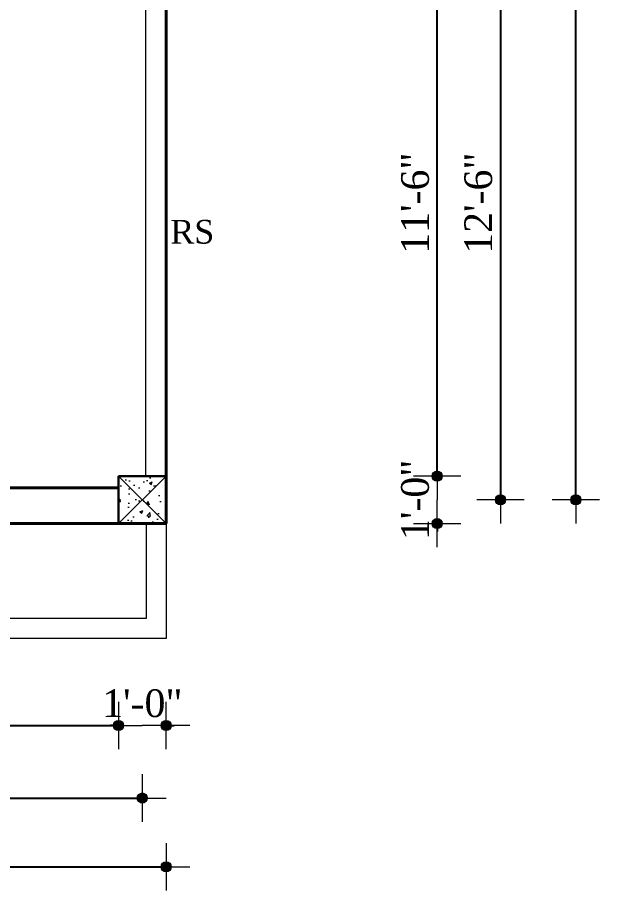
# Model space of a CAD drawing. Header units: inches. Extents: x 897 to 49934, y -34925 to -18564.
# Drawn here: x 17149.6 to 17296.6, y -23943.5 to -23722.9 of the extents above; entities that cross this region are included whole.
import ezdxf

# ---------------------------------------------------------------- set-up
doc = ezdxf.new("R2010")
doc.units = ezdxf.units.IN
doc.header["$LTSCALE"] = 35
doc.header["$MEASUREMENT"] = 0
doc.header["$PDMODE"] = 34
for name, color, linetype, lineweight in [('SES- Door&Window', 21, 'Continuous', 15), ('SES-DIMENSION', 142, 'Continuous', 13), ('SES-HACTH', 8, 'Continuous', 13), ('SES-REBARS', 1, 'Continuous', 40), ('SES-Staircase', 134, 'Continuous', 13), ('SES-TEXT', 3, 'Continuous', 20), ('SES-Wall Plan', 6, 'Continuous', 30)]:
    doc.layers.add(name, color=color, linetype=linetype, lineweight=lineweight)
doc.styles.add('7 INCH', font='times.ttf', dxfattribs={"height": 7})
doc.styles.add('SES-ARAIL', font='times.ttf', dxfattribs={"height": 6})
doc.linetypes.add('ZIGZAG', pattern='A,0.0001,-0.2,[131,ltypeshp.shx,S=0.2,R=0,X=-0.2,Y=0],-0.4,[131,ltypeshp.shx,S=0.2,R=180,X=0.2,Y=0],-0.2', length=0.8001)
doc.dimstyles.new('7 INCH', dxfattribs={"dimscale": 0, "dimtxt": 7, "dimasz": 1, "dimexe": 2, "dimexo": 9, "dimgap": 2, "dimtad": 1, "dimdec": 0, "dimzin": 3, "dimdsep": 46, "dimlunit": 4, "dimtxsty": '7 INCH', "dimblk": 'DIM', "dimcen": 3, "dimdle": 3, "dimse1": 1, "dimse2": 1, "dimclrd": 256, "dimclre": 256, "dimclrt": 7, "dimadec": 1, "dimazin": 2, "dimtfac": 1, "dimtdec": 0, "dimtix": 1, "dimtofl": 0, "dimtmove": 2, "dimatfit": 3, "dimldrblk": 'ARW', "dimfxl": 2, "dimfrac": 2, "dimtolj": 2, "dimtzin": 0, "dimarcsym": 0})

# ---------------------------------------------------------------- blocks, each defined once
blk = doc.blocks.new('c11')
at = {"layer": 'SES-HACTH', "linetype": 'ByBlock'}
h = blk.add_hatch(dxfattribs=at)
h.set_pattern_fill('AR-CONC', color=256)
h.set_pattern_definition([(50, (-20422.33, 19414.4167), (7.1726018, -0.6275213), [0.75, -8.25]), (355, (-20422.33, 19414.417), (-1.3875133, 7.5219213), [0.6, -6.6]), (100.451444, (-20421.732, 19414.3644), (5.7850885, 6.8943999), [0.637402, -7.0114211]), (46.1842, (-20422.33, 19416.417), (10.6724133, -1.6551928), [1.125, -12.375]), (96.635635, (-20421.441, 19416.279), (9.3466195, 9.741186), [0.9561034, -10.5171376]), (351.184164, (-20422.33, 19416.417), (9.3466195, 9.741186), [0.9, -9.9]), (21, (-20421.33, 19415.9167), (5.9690705, -4.0261889), [0.75, -8.25]), (326, (-20421.33, 19415.917), (2.4331533, 7.2515005), [0.6, -6.6]), (71.451445, (-20420.8325, 19415.581), (8.4022238, 3.2253115), [0.6374019, -7.0114211]), (37.5, (-20422.33, 19414.4167), (0.12159855, 3.32893854), [0, -6.52, 0, -6.7, 0, -6.625]), (7.5, (-20422.33, 19414.4167), (2.63069537, 3.9441171), [0, -3.82, 0, -6.37, 0, -2.525]), (327.5, (-20424.56, 19414.4167), (5.33822436, -0.22554872), [0, -2.5, 0, -7.8, 0, -10.35]), (317.5, (-20425.56, 19414.4167), (5.8318617, 1.0010498), [0, -3.25, 0, -5.18, 0, -7.35])])
h.paths.add_polyline_path([(-6, 6), (-6, -6), (6, -6), (6, 6)])
for p, q in [((-6, 6), (6, -6)), ((6, 6), (-6, -6))]:
    blk.add_line(p, q, dxfattribs=at)
at = {"layer": 'SES-Wall Plan', "linetype": 'ByBlock'}
blk.add_lwpolyline([(-6, 6), (6, 6), (6, -6), (-6, -6)], close=True, dxfattribs=at)
blk = doc.blocks.new('DIM')
at = {"layer": 'SES-DIMENSION'}
h = blk.add_hatch(color=256, dxfattribs=at)
h.paths.add_polyline_path([(0, 1.28), (0, 0), (1.28, 0, 0.414214)])
h.paths.add_polyline_path([(1.28, 0), (0, 0), (0, -1.28, 0.414214)])
h.paths.add_polyline_path([(0, 0), (-1.28, 0, 0.414214), (0, -1.28)])
h.paths.add_polyline_path([(0, 1.28, 0.414214), (-1.28, 0), (0, 0)])
for p, q in [((0, 6), (0, -6)), ((-6, 0), (6, 0))]:
    blk.add_line(p, q, dxfattribs=at)
blk.add_circle((0, 0), 1.28, dxfattribs=at)
blk = doc.blocks.new('*D644')
at = {"layer": 'Defpoints', "color": 0, "linetype": 'ByBlock', "transparency": 16777216}
for p in [(17037.13, -23850.81), (17175.13, -23850.81), (17175.13, -23901.81)]:
    blk.add_point(p, dxfattribs=at)
at = {"layer": 'SES-DIMENSION', "linetype": 'ByBlock', "lineweight": -2, "transparency": 16777216}
blk.add_line((17038.13, -23901.81), (17174.13, -23901.81), dxfattribs=at)
at = {"layer": 'SES-DIMENSION', "linetype": 'ByBlock', "lineweight": -2, "transparency": 16777216, "rotation": 180}
blk.add_blockref('DIM', (17037.13, -23901.81), dxfattribs=at)
at = {"layer": 'SES-DIMENSION', "linetype": 'ByBlock', "lineweight": -2, "transparency": 16777216}
blk.add_blockref('DIM', (17175.13, -23901.81), dxfattribs=at)
at = {"layer": 'SES-DIMENSION', "color": 7, "linetype": 'ByBlock', "transparency": 16777216, "insert": (17106.13, -23896.24), "char_height": 7, "attachment_point": 5, "style": '7 INCH'}
blk.add_mtext('\\A2;11\'-6"', dxfattribs=at)
blk = doc.blocks.new('ARW')
at = {"layer": 'SES-DIMENSION'}
blk.add_lwpolyline([(10, 0, 0, 6, 0), (0, 0, 0, 0, 0), (10, 0, 0, 0, 0)], format="xyseb", dxfattribs=at)
blk = doc.blocks.new('*D645')
at = {"layer": 'Defpoints', "color": 0, "linetype": 'ByBlock', "transparency": 16777216}
for p in [(17175.13, -23850.81), (17187.13, -23850.81), (17187.13, -23901.81)]:
    blk.add_point(p, dxfattribs=at)
at = {"layer": 'SES-DIMENSION', "linetype": 'ByBlock', "lineweight": -2, "transparency": 16777216}
for p, q in [((17174.13, -23901.81), (17173.13, -23901.81)), ((17188.13, -23901.81), (17189.13, -23901.81))]:
    blk.add_line(p, q, dxfattribs=at)
blk.add_blockref('DIM', (17175.13, -23901.81), dxfattribs=at)
at = {"layer": 'SES-DIMENSION', "linetype": 'ByBlock', "lineweight": -2, "transparency": 16777216, "rotation": 180}
blk.add_blockref('DIM', (17187.13, -23901.81), dxfattribs=at)
at = {"layer": 'SES-DIMENSION', "color": 7, "linetype": 'ByBlock', "transparency": 16777216, "insert": (17181.13, -23896.24), "char_height": 7, "attachment_point": 5, "style": '7 INCH'}
blk.add_mtext('\\A2;1\'-0"', dxfattribs=at)
blk = doc.blocks.new('*D648')
at = {"layer": 'Defpoints', "color": 0, "linetype": 'ByBlock', "transparency": 16777216}
for p in [(17031.13, -23850.81), (17181.13, -23850.81), (17181.13, -23920.14)]:
    blk.add_point(p, dxfattribs=at)
at = {"layer": 'SES-DIMENSION', "linetype": 'ByBlock', "lineweight": -2, "transparency": 16777216}
blk.add_line((17032.13, -23920.14), (17180.13, -23920.14), dxfattribs=at)
at = {"layer": 'SES-DIMENSION', "linetype": 'ByBlock', "lineweight": -2, "transparency": 16777216, "rotation": 180}
blk.add_blockref('DIM', (17031.13, -23920.14), dxfattribs=at)
at = {"layer": 'SES-DIMENSION', "linetype": 'ByBlock', "lineweight": -2, "transparency": 16777216}
blk.add_blockref('DIM', (17181.13, -23920.14), dxfattribs=at)
at = {"layer": 'SES-DIMENSION', "color": 7, "linetype": 'ByBlock', "transparency": 16777216, "insert": (17106.13, -23914.58), "char_height": 7, "attachment_point": 5, "style": '7 INCH'}
blk.add_mtext('\\A2;12\'-6"', dxfattribs=at)
blk = doc.blocks.new('*D649')
at = {"layer": 'Defpoints', "color": 0, "linetype": 'ByBlock', "transparency": 16777216}
for p in [(16737.13, -23850.81), (17187.13, -23850.81), (17187.13, -23937.52)]:
    blk.add_point(p, dxfattribs=at)
at = {"layer": 'SES-DIMENSION', "linetype": 'ByBlock', "lineweight": -2, "transparency": 16777216}
blk.add_line((16738.13, -23937.52), (17186.13, -23937.52), dxfattribs=at)
at = {"layer": 'SES-DIMENSION', "linetype": 'ByBlock', "lineweight": -2, "transparency": 16777216, "rotation": 180}
blk.add_blockref('DIM', (16737.13, -23937.52), dxfattribs=at)
at = {"layer": 'SES-DIMENSION', "linetype": 'ByBlock', "lineweight": -2, "transparency": 16777216}
blk.add_blockref('DIM', (17187.13, -23937.52), dxfattribs=at)
at = {"layer": 'SES-DIMENSION', "color": 7, "linetype": 'ByBlock', "transparency": 16777216, "insert": (16962.13, -23931.95), "char_height": 7, "attachment_point": 5, "style": '7 INCH'}
blk.add_mtext('\\A2;37\'-6"', dxfattribs=at)
blk = doc.blocks.new('*D669')
at = {"layer": 'Defpoints', "color": 0, "linetype": 'ByBlock', "transparency": 16777216}
for p in [(17187.13, -23838.81), (17255.59, -23838.81), (17187.13, -23850.81)]:
    blk.add_point(p, dxfattribs=at)
at = {"layer": 'SES-DIMENSION', "linetype": 'ByBlock', "lineweight": -2, "transparency": 16777216}
for p, q in [((17255.59, -23837.81), (17255.59, -23836.81)), ((17255.59, -23851.81), (17255.59, -23852.81))]:
    blk.add_line(p, q, dxfattribs=at)
for p, rotation in [((17255.59, -23838.81), 270), ((17255.59, -23850.81), 90)]:
    blk.add_blockref('DIM', p, dxfattribs=dict(at, rotation=rotation))
at = {"layer": 'SES-DIMENSION', "color": 7, "linetype": 'ByBlock', "transparency": 16777216, "insert": (17250.03, -23844.81), "char_height": 7, "attachment_point": 5, "rotation": 90, "style": '7 INCH'}
blk.add_mtext('\\A2;1\'-0"', dxfattribs=at)
blk = doc.blocks.new('*D670')
at = {"layer": 'Defpoints', "color": 0, "linetype": 'ByBlock', "transparency": 16777216}
for p in [(17187.13, -23700.92), (17255.59, -23700.92), (17187.13, -23838.81)]:
    blk.add_point(p, dxfattribs=at)
at = {"layer": 'SES-DIMENSION', "linetype": 'ByBlock', "lineweight": -2, "transparency": 16777216}
blk.add_line((17255.59, -23837.81), (17255.59, -23701.92), dxfattribs=at)
for p, rotation in [((17255.59, -23700.92), 90), ((17255.59, -23838.81), 270)]:
    blk.add_blockref('DIM', p, dxfattribs=dict(at, rotation=rotation))
at = {"layer": 'SES-DIMENSION', "color": 7, "linetype": 'ByBlock', "transparency": 16777216, "insert": (17250.03, -23769.86), "char_height": 7, "attachment_point": 5, "rotation": 90, "style": '7 INCH'}
blk.add_mtext('\\A2;11\'-6"', dxfattribs=at)
blk = doc.blocks.new('*D675')
at = {"layer": 'Defpoints', "color": 0, "linetype": 'ByBlock', "transparency": 16777216}
for p in [(17187.13, -23694.92), (17187.13, -23844.81), (17271.55, -23844.81)]:
    blk.add_point(p, dxfattribs=at)
at = {"layer": 'SES-DIMENSION', "linetype": 'ByBlock', "lineweight": -2, "transparency": 16777216}
blk.add_line((17271.55, -23695.92), (17271.55, -23843.81), dxfattribs=at)
for p, rotation in [((17271.55, -23694.92), 90), ((17271.55, -23844.81), 270)]:
    blk.add_blockref('DIM', p, dxfattribs=dict(at, rotation=rotation))
at = {"layer": 'SES-DIMENSION', "color": 7, "linetype": 'ByBlock', "transparency": 16777216, "insert": (17265.99, -23769.86), "char_height": 7, "attachment_point": 5, "rotation": 90, "style": '7 INCH'}
blk.add_mtext('\\A2;12\'-6"', dxfattribs=at)
blk = doc.blocks.new('*D676')
at = {"layer": 'Defpoints', "color": 0, "linetype": 'ByBlock', "transparency": 16777216}
for p in [(17187.13, -23542.03), (17290.57, -23542.03), (17187.13, -23844.81)]:
    blk.add_point(p, dxfattribs=at)
at = {"layer": 'SES-DIMENSION', "linetype": 'ByBlock', "lineweight": -2, "transparency": 16777216}
blk.add_line((17290.57, -23843.81), (17290.57, -23543.03), dxfattribs=at)
for p, rotation in [((17290.57, -23542.03), 90), ((17290.57, -23844.81), 270)]:
    blk.add_blockref('DIM', p, dxfattribs=dict(at, rotation=rotation))
at = {"layer": 'SES-DIMENSION', "color": 7, "linetype": 'ByBlock', "transparency": 16777216, "insert": (17285.01, -23693.42), "char_height": 7, "attachment_point": 5, "rotation": 90, "style": '7 INCH'}
blk.add_mtext('\\A2;25\'-3"', dxfattribs=at)

msp = doc.modelspace()

# ---------------------------------------------------------------- linework, layer by layer
at = {"layer": 'SES- Door&Window', "linetype": 'ZIGZAG', "ltscale": 0.25}
msp.add_line((17182.03, -23838.81), (17182.03, -23700.92), dxfattribs=at)
at = {"layer": 'SES-REBARS', "color": 6, "linetype": 'ByBlock'}
for p, q in [((17187.13, -23850.81), (17187.13, -23636.47)), ((17175.13, -23841.81), (17037.13, -23841.81)), ((17187.13, -23850.81), (16899.13, -23850.81))]:
    msp.add_line(p, q, dxfattribs=at)
at = {"layer": 'SES-Staircase', "linetype": 'ByBlock'}
for points in [[(17187.13, -23850.81), (17187.13, -23879.81), (17025.13, -23879.81), (17025.13, -23850.81)], [(17182.13, -23850.81), (17182.13, -23874.81), (17030.13, -23874.81), (17030.13, -23850.81)]]:
    msp.add_lwpolyline(points, dxfattribs=at)

# ---------------------------------------------------------------- block references
at = {"layer": 'SES-REBARS', "linetype": 'ByBlock'}
msp.add_blockref('c11', (17181.13, -23844.81), dxfattribs=at)

# ---------------------------------------------------------------- texts
at = {"layer": 'SES-TEXT', "ltscale": 2, "style": 'SES-ARAIL'}
msp.add_text('RS', height=6, dxfattribs=at).set_placement((17188.21, -23780.08))

# ---------------------------------------------------------------- dimensions: what is measured, and where the dimension line sits
at = {"layer": 'SES-DIMENSION', "linetype": 'ByBlock'}
for base, p1, p2, picture, middle in [((17290.57, -23542.03), (17187.13, -23844.81), (17187.13, -23542.03), '*D676', (17285.01, -23693.42)), ((17271.55, -23844.81), (17187.13, -23694.92), (17187.13, -23844.81), '*D675', (17265.99, -23769.86)), ((17255.59, -23700.92), (17187.13, -23838.81), (17187.13, -23700.92), '*D670', (17250.03, -23769.86)), ((17255.59, -23838.81), (17187.13, -23850.81), (17187.13, -23838.81), '*D669', (17250.03, -23844.81))]:
    dim = msp.add_linear_dim(base=base, p1=p1, p2=p2, angle=90, dimstyle='7 INCH', override={"dimscale": 1}, dxfattribs=at)
    dim.commit()
    dim.dimension.update_dxf_attribs({"geometry": picture, "text_midpoint": middle})
for base, p1, p2, picture, middle in [((17187.13, -23937.52), (16737.13, -23850.81), (17187.13, -23850.81), '*D649', (16962.13, -23931.95)), ((17181.13, -23920.14), (17031.13, -23850.81), (17181.13, -23850.81), '*D648', (17106.13, -23914.58)), ((17175.13, -23901.81), (17037.13, -23850.81), (17175.13, -23850.81), '*D644', (17106.13, -23896.24)), ((17187.13, -23901.81), (17175.13, -23850.81), (17187.13, -23850.81), '*D645', (17181.13, -23896.24))]:
    dim = msp.add_linear_dim(base=base, p1=p1, p2=p2, dimstyle='7 INCH', override={"dimscale": 1}, dxfattribs=at)
    dim.commit()
    dim.dimension.update_dxf_attribs({"geometry": picture, "text_midpoint": middle})

doc.saveas('drawing.dxf')
